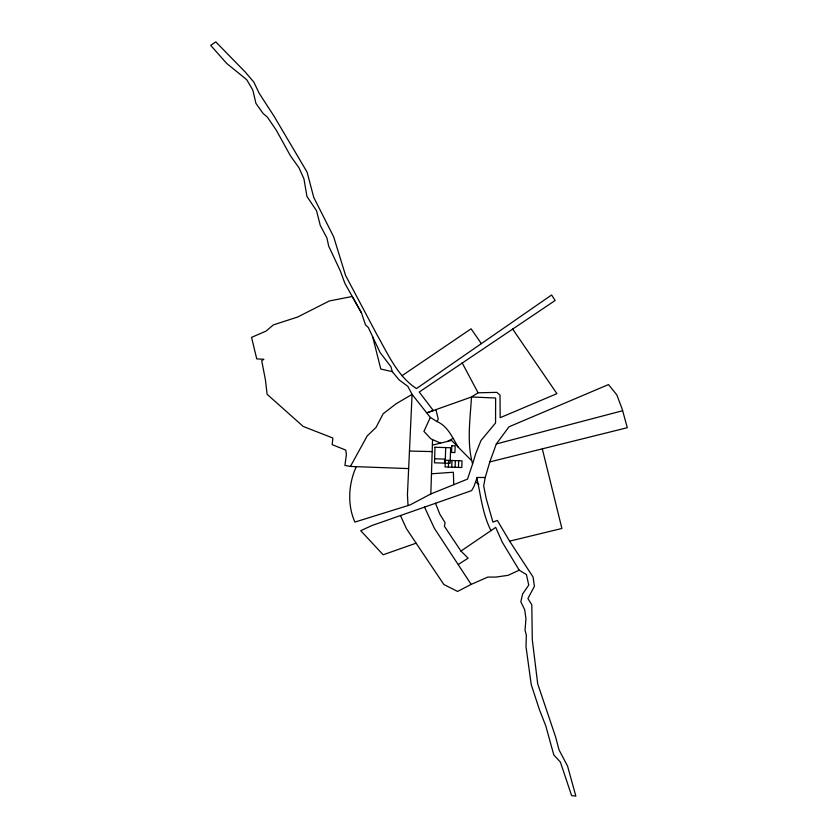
<?xml version="1.0" encoding="UTF-8"?>
<svg xmlns="http://www.w3.org/2000/svg" width="838" height="838" viewBox="0 0 838 838"><rect width="100%" height="100%" fill="white"/><g stroke="black" fill="none" stroke-linecap="round" stroke-linejoin="round"><path stroke-width="1.26" d="M489.821 461.895L627.295 427.705L622.257 409.29L616.82 394.866L608.482 384.579L509.001 426.793L496.326 443.951L489.821 461.895L485.223 477.482L476.78 477.482C480.719 495.237 482.489 513.977 490.984 530.622L460.952 551.079L444.412 526.285L445.072 522.671L439.814 514.134L435.477 503.198M356.286 466.661C348.493 483.62 347.173 504.989 354.914 522.074L410.107 504.905L430.837 493.949L432.555 439.625L430.774 438.714L423.923 431.371L430.313 417.439L412.087 394.384L407.855 386.381L399.056 379.855L392.32 371.653L390.875 366.656L380.054 352.431L368.291 327.501L365.483 324.872L361.492 312.93L352.243 296.484L329.313 300.968L297.72 316.994L273.303 324.924L266.128 331.062L251.547 337.368L256.742 358.884L263.834 359.293L261.728 360.749L265.447 380.002L267.123 394.31L303.178 426.427L332.812 438.012L332.215 444.674L345.769 450.09L346.408 454.238L344.921 465.415L350.42 466.441L408.609 468.599M444.528 463.121L444.653 459.109L434.618 458.784M445.701 447.597L445.072 466.976L461.801 467.52L462.021 460.827L445.282 460.282M448.414 467.091L448.634 460.397M451.766 467.195L451.975 460.502M455.107 467.3L455.327 460.607M458.459 467.415L458.669 460.722M430.837 493.949L467.52 479.116L472.59 463.98C466.651 442.454 470.212 419.314 471.469 396.982L478.089 392.802L496.787 392.362L500.014 395.033L500.181 417.691L556.914 393.661L512.584 328.957M485.223 477.482L483.683 485.893L486.187 498.516L492.922 522.084L497.343 520.44L509.609 541.159L533.073 577.015L534.414 586.328L527.919 598.51L531.805 604.806L532.287 639.666L537.692 683.777L555.542 736.728L559.051 749.916L567.588 766.152L575.842 796.1L571.61 795.629L560.402 762.077L553.803 754.933L545.779 725.918L539.305 709.283L531.229 684.615L526.002 646.685L526.337 635.194L525.038 630.166L525.939 618.915L524.756 609.875L520.817 601.778L522.598 593.985L528.757 585.071L526.4 574.554L519.214 570.186L502.266 542.186L495.687 527.364L490.984 530.622M472.59 463.98L475.701 453.683L480.97 440.537L495.551 422.981L495.635 398.019L471.469 396.982L427.055 412.788L433.319 410.547L419.22 392.027L555.144 300.486L551.593 294.986L416.465 388.57C397.317 376.105 387.91 353.825 376.922 334.645L345.591 275.482L333.639 236.735L313.747 197.391L307.085 172.115L273.953 116.063L259.225 93.353L253.883 82.176L245.23 72.016L215.795 41.9L210.705 45.378L226.595 63.342L246.728 79.704L252.804 90.064L255.957 103.42L263.09 113.465L267.332 117.069L276.331 130.257L290.357 155.648L299.051 167.935L303.932 178.798L306.949 196.459L316.534 210.747L320.284 225.464L326.904 237.908L328.706 246.142L340.27 270.81L344.921 283.464L361.492 312.93M476.916 477.953L474.078 486.27L471.595 490.628L371.946 525.541L360.728 530.674L383.144 554.777L416.109 543.192L443.868 584.515L457.611 591.439L471.155 584.39L487.821 577.089L496.002 577.068L508.1 575.329L519.214 570.186M458.292 447.23C452.457 437.771 447.921 426.238 437.007 421.545L438.243 419.22L435.928 409.625M350.42 466.441L367.233 435.875L375.99 427.474L383.176 413.731L396.248 403.686L412.087 394.384L407.446 494.661L408.033 505.565M401.999 375.707L471.103 328.81L481.358 343.622M458.396 564.403L468.138 558.181L460.952 551.079M447.67 441.364L453.023 438.389M496.326 443.951L622.644 410.725M432.377 445.135L451.535 440.411L471.04 460.093M509.609 541.159L561.889 528.464L542.312 448.833M431.455 473.784L453.358 472.234L453.756 484.689M409.405 451.054L432.167 451.598M392.32 371.653L380.798 369.045L372.68 336.792M432.555 439.625L440.62 443.103M430.313 417.439L437.007 421.545M475.575 481.871L478.865 484.479M416.109 543.192L406.378 528.527L400.574 515.831M471.155 584.39L434.388 528.317L424.489 507.021M462.084 362.728L478.089 392.802M434.985 447.251L434.482 462.806L450.132 463.309L450.635 447.754L434.985 447.251M451.787 445.764L451.567 452.447L454.919 452.562L455.128 445.868L451.787 445.764"/></g></svg>
